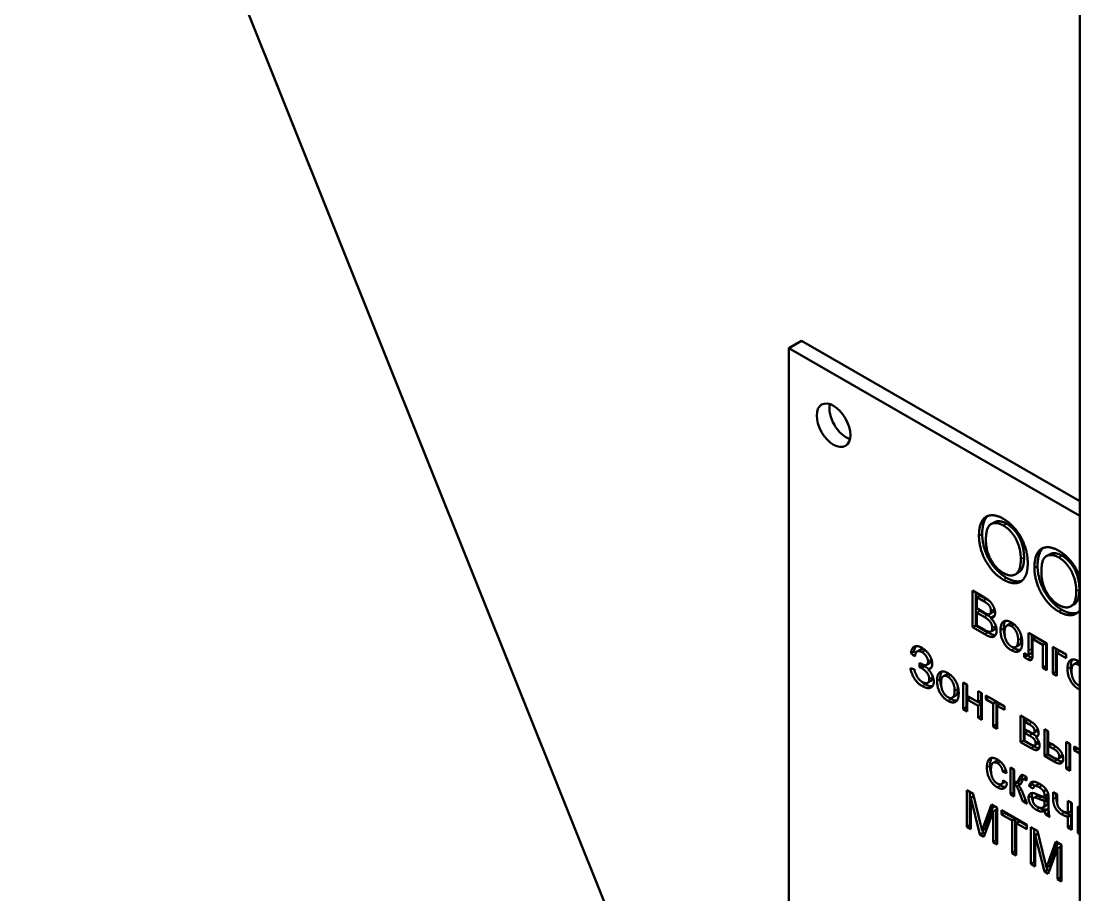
# Model space of a CAD drawing. Header units: millimetres. Extents: x 0 to 15979, y 0 to 11286.
# Drawn here: x 4198.7 to 4316.1, y 4075.2 to 4172.2 of the extents above; entities that cross this region are included whole.
import ezdxf

# ---------------------------------------------------------------- set-up
doc = ezdxf.new("R2010")
doc.units = ezdxf.units.MM
doc.header["$LTSCALE"] = 19
doc.layers.add('Видимые тонкие (ГОСТ)', color=7, linetype='Continuous', lineweight=35)
doc.layers.add('Видимый контур (ГОСТ)', color=7, linetype='Continuous', lineweight=50)

msp = doc.modelspace()

# ---------------------------------------------------------------- linework, layer by layer
at = {"layer": 'Видимые тонкие (ГОСТ)'}
for p, q in [((4307.64, 4116.17), (4308, 4116.37)), ((4304.93, 4115.01), (4305.29, 4115.22)), ((4309.57, 4112.42), (4309.93, 4112.62)), ((4313.79, 4112.62), (4314.15, 4112.83)), ((4311.08, 4111.46), (4311.43, 4111.67)), ((4307.64, 4110.16), (4307.99, 4110.36)), ((4315.72, 4108.87), (4316.07, 4109.07)), ((4305.4, 4107.8), (4305.75, 4108)), ((4306.26, 4106.68), (4306.61, 4106.88)), ((4313.79, 4106.61), (4314.14, 4106.81)), ((4305.51, 4106.02), (4305.86, 4106.23)), ((4305.57, 4104.1), (4305.92, 4104.3)), ((4306.41, 4104.8), (4306.76, 4105)), ((4307.32, 4104.57), (4307.67, 4104.77)), ((4308.52, 4105.01), (4308.84, 4105.19)), ((4309.27, 4103.46), (4309.63, 4103.66)), ((4298.62, 4102.11), (4298.97, 4102.31)), ((4308.52, 4102.33), (4308.87, 4102.54)), ((4310.44, 4102.3), (4310.79, 4102.5)), ((4299.28, 4101.06), (4299.64, 4101.26)), ((4310.31, 4101.34), (4310.66, 4101.55)), ((4315.95, 4100.72), (4316.12, 4100.81)), ((4298.58, 4100.33), (4298.93, 4100.54)), ((4301.48, 4099.38), (4301.8, 4099.57)), ((4314.75, 4100.28), (4315.11, 4100.48)), ((4298.63, 4098.35), (4298.98, 4098.56)), ((4299.42, 4099.11), (4299.78, 4099.31)), ((4300.28, 4098.95), (4300.63, 4099.15)), ((4302.23, 4097.84), (4302.58, 4098.04)), ((4315.95, 4098.04), (4316.12, 4098.14)), ((4301.48, 4096.71), (4301.83, 4096.91)), ((4310.46, 4094.13), (4310.81, 4094.33)), ((4311.1, 4093.35), (4311.45, 4093.55)), ((4310.51, 4092.86), (4310.87, 4093.06)), ((4310.71, 4091.45), (4311.06, 4091.65)), ((4313.13, 4091.43), (4313.47, 4091.63)), ((4313.27, 4089.97), (4313.62, 4090.17)), ((4313.84, 4090.53), (4314.19, 4090.74)), ((4305.81, 4089.32), (4306.16, 4089.52)), ((4307, 4089.78), (4307.31, 4089.96)), ((4309.38, 4088.09), (4309.73, 4088.3)), ((4306.97, 4087.11), (4307.33, 4087.32)), ((4309.34, 4086.72), (4309.62, 4086.88)), ((4311.59, 4087.12), (4311.93, 4087.32)), ((4310.43, 4085.96), (4310.78, 4086.17)), ((4311.5, 4085.86), (4311.85, 4086.06)), ((4312.21, 4086.16), (4312.56, 4086.36)), ((4312.21, 4085.46), (4312.56, 4085.66)), ((4313.16, 4085.79), (4313.51, 4085.99)), ((4311.3, 4084.61), (4311.66, 4084.82)), ((4312.14, 4085), (4312.49, 4085.2)), ((4314.06, 4084.14), (4314.41, 4084.34)), ((4305.47, 4082.86), (4305.82, 4083.07)), ((4312.6, 4078.74), (4312.96, 4078.95))]:
    msp.add_line(p, q, dxfattribs=at)
at = {"layer": 'Видимый контур (ГОСТ)'}
for p, q in [((4198.69, 4236.02), (4316.12, 3942.56)), ((4316.12, 3795.13), (4316.12, 4178.88)), ((4283.85, 4135.87), (4285.26, 4136.68)), ((4316.12, 4117.24), (4283.85, 4135.87)), ((4283.85, 4135.87), (4283.85, 4054.22)), ((4285.26, 4136.68), (4316.12, 4118.87)), ((4306.25, 4116.32), (4306.61, 4116.52)), ((4312.4, 4112.77), (4312.76, 4112.97)), ((4308.97, 4110.75), (4309.32, 4110.95)), ((4304.22, 4104.88), (4304.22, 4108.96)), ((4304.22, 4108.96), (4305.55, 4108.2)), ((4304.58, 4105.08), (4304.58, 4108.76)), ((4304.69, 4108.21), (4305.04, 4108.41)), ((4305.4, 4107.8), (4304.69, 4108.21)), ((4304.69, 4108.21), (4304.69, 4106.98)), ((4305.75, 4108), (4305.04, 4108.41)), ((4304.69, 4106.98), (4305.45, 4106.54)), ((4304.69, 4106.49), (4305.04, 4106.7)), ((4305.51, 4106.02), (4304.69, 4106.49)), ((4304.69, 4106.49), (4304.69, 4105.09)), ((4305.86, 4106.23), (4305.04, 4106.7)), ((4306.13, 4106.34), (4306.48, 4106.55)), ((4315.12, 4107.2), (4315.47, 4107.4)), ((4306.22, 4105.89), (4306.58, 4106.1)), ((4304.22, 4104.88), (4304.58, 4105.08)), ((4305.57, 4104.1), (4304.22, 4104.88)), ((4305.92, 4104.3), (4304.58, 4105.08)), ((4304.69, 4105.09), (4305.57, 4104.58)), ((4306.24, 4104.4), (4306.6, 4104.6)), ((4308.02, 4105.06), (4308.37, 4105.26)), ((4310.44, 4102.3), (4310.44, 4104.25)), ((4310.44, 4104.25), (4312.46, 4103.08)), ((4310.79, 4102.5), (4310.79, 4104.04)), ((4310.87, 4103.59), (4311.23, 4103.79)), ((4312.02, 4102.92), (4310.87, 4103.59)), ((4310.87, 4103.59), (4310.87, 4102.11)), ((4312.38, 4103.13), (4311.23, 4103.79)), ((4312.02, 4102.92), (4312.38, 4103.13)), ((4312.02, 4100.37), (4312.02, 4102.92)), ((4312.38, 4100.58), (4312.38, 4103.13)), ((4312.46, 4103.08), (4312.46, 4100.12)), ((4297.38, 4102), (4297.73, 4102.2)), ((4297.82, 4101.62), (4297.38, 4102)), ((4297.93, 4102.03), (4297.73, 4102.2)), ((4298.07, 4102.18), (4298.42, 4102.38)), ((4309.02, 4102.69), (4309.37, 4102.89)), ((4309.96, 4101.57), (4309.96, 4101.99)), ((4309.96, 4101.99), (4310.15, 4101.88)), ((4309.96, 4101.57), (4310.31, 4101.77)), ((4310.31, 4101.77), (4310.31, 4101.8)), ((4310.39, 4101.81), (4310.74, 4102.01)), ((4313.12, 4099.74), (4313.12, 4102.7)), ((4313.12, 4102.7), (4314.59, 4101.85)), ((4313.47, 4099.95), (4313.47, 4102.5)), ((4313.55, 4102.04), (4313.9, 4102.25)), ((4314.59, 4101.44), (4313.55, 4102.04)), ((4313.55, 4102.04), (4313.55, 4099.49)), ((4314.59, 4101.85), (4313.9, 4102.25)), ((4314.59, 4101.85), (4314.59, 4101.44)), ((4298.35, 4100.46), (4298.35, 4100.93)), ((4298.35, 4100.46), (4298.71, 4100.67)), ((4298.71, 4100.67), (4298.71, 4100.74)), ((4298.93, 4100.54), (4298.71, 4100.67)), ((4299.12, 4100.71), (4299.47, 4100.91)), ((4312.02, 4100.37), (4312.38, 4100.58)), ((4312.46, 4100.53), (4312.38, 4100.58)), ((4315.45, 4100.77), (4315.81, 4100.97)), ((4297.32, 4100.33), (4297.77, 4100.2)), ((4298.58, 4100.33), (4298.35, 4100.46)), ((4299.28, 4100.2), (4299.63, 4100.4)), ((4300.98, 4099.44), (4301.33, 4099.64)), ((4312.46, 4100.12), (4312.02, 4100.37)), ((4313.12, 4099.74), (4313.47, 4099.95)), ((4313.55, 4099.49), (4313.12, 4099.74)), ((4313.55, 4099.9), (4313.47, 4099.95)), ((4299.24, 4098.72), (4299.6, 4098.92)), ((4303.19, 4095.79), (4303.19, 4098.74)), ((4303.19, 4098.74), (4303.62, 4098.49)), ((4303.54, 4095.99), (4303.54, 4098.54)), ((4303.62, 4098.49), (4303.62, 4097.26)), ((4301.98, 4097.07), (4302.33, 4097.27)), ((4303.62, 4097.26), (4304.83, 4096.57)), ((4303.62, 4096.85), (4303.98, 4097.05)), ((4305.18, 4096.36), (4303.98, 4097.05)), ((4304.83, 4096.57), (4304.83, 4097.8)), ((4304.83, 4097.8), (4305.26, 4097.55)), ((4305.18, 4096.77), (4305.18, 4097.6)), ((4305.26, 4097.55), (4305.26, 4094.59)), ((4305.68, 4096.9), (4305.68, 4097.31)), ((4305.68, 4097.31), (4307.76, 4096.11)), ((4305.68, 4096.9), (4306.04, 4097.1)), ((4306.04, 4097.1), (4306.04, 4097.1)), ((4306.86, 4096.62), (4306.04, 4097.1)), ((4303.19, 4095.79), (4303.54, 4095.99)), ((4303.62, 4095.94), (4303.54, 4095.99)), ((4304.83, 4096.15), (4303.62, 4096.85)), ((4303.62, 4096.85), (4303.62, 4095.54)), ((4304.83, 4096.57), (4305.18, 4096.77)), ((4304.83, 4096.15), (4305.18, 4096.36)), ((4304.83, 4094.84), (4304.83, 4096.15)), ((4305.18, 4095.05), (4305.18, 4096.36)), ((4306.5, 4096.42), (4305.68, 4096.9)), ((4306.5, 4096.42), (4306.86, 4096.62)), ((4306.5, 4093.87), (4306.5, 4096.42)), ((4306.86, 4094.08), (4306.86, 4096.62)), ((4306.94, 4096.17), (4307.29, 4096.37)), ((4307.76, 4095.7), (4306.94, 4096.17)), ((4306.94, 4096.17), (4306.94, 4093.62)), ((4307.76, 4096.1), (4307.29, 4096.37)), ((4307.76, 4096.11), (4307.76, 4095.7)), ((4303.62, 4095.54), (4303.19, 4095.79)), ((4304.83, 4094.84), (4305.18, 4095.05)), ((4305.26, 4094.59), (4304.83, 4094.84)), ((4305.26, 4095), (4305.18, 4095.05)), ((4309.55, 4092.11), (4309.55, 4095.07)), ((4309.55, 4095.07), (4310.55, 4094.49)), ((4309.91, 4092.32), (4309.91, 4094.87)), ((4306.5, 4093.87), (4306.86, 4094.08)), ((4306.94, 4093.62), (4306.5, 4093.87)), ((4306.94, 4094.03), (4306.86, 4094.08)), ((4309.99, 4094.41), (4310.34, 4094.61)), ((4310.46, 4094.13), (4309.99, 4094.41)), ((4309.99, 4094.41), (4309.99, 4093.57)), ((4309.99, 4093.57), (4310.45, 4093.31)), ((4310.68, 4094.42), (4310.34, 4094.61)), ((4312.18, 4090.59), (4312.18, 4093.55)), ((4312.18, 4093.55), (4312.62, 4093.3)), ((4309.99, 4093.16), (4310.34, 4093.37)), ((4310.51, 4092.86), (4309.99, 4093.16)), ((4309.99, 4093.16), (4309.99, 4092.27)), ((4310.87, 4093.06), (4310.34, 4093.37)), ((4311, 4093.14), (4311.35, 4093.35)), ((4311.23, 4092.68), (4311.46, 4092.81)), ((4312.54, 4090.8), (4312.54, 4093.35)), ((4312.62, 4093.3), (4312.62, 4092.14)), ((4309.55, 4092.11), (4309.91, 4092.32)), ((4310.71, 4091.45), (4309.55, 4092.11)), ((4311.06, 4091.65), (4309.91, 4092.32)), ((4309.99, 4092.27), (4310.56, 4091.94)), ((4311.11, 4091.77), (4311.47, 4091.97)), ((4311.21, 4092.01), (4311.55, 4092.21)), ((4312.62, 4092.14), (4313.17, 4091.82)), ((4312.62, 4091.73), (4312.97, 4091.94)), ((4313.13, 4091.43), (4312.62, 4091.73)), ((4312.62, 4091.73), (4312.62, 4090.75)), ((4313.27, 4091.76), (4312.97, 4091.94)), ((4314.61, 4089.19), (4314.61, 4092.15)), ((4314.61, 4092.15), (4315.04, 4091.9)), ((4314.96, 4089.4), (4314.96, 4091.95)), ((4315.04, 4091.9), (4315.04, 4088.94)), ((4315.49, 4091.23), (4315.49, 4091.64)), ((4315.49, 4091.64), (4316.12, 4091.28)), ((4315.49, 4091.23), (4315.85, 4091.44)), ((4316.12, 4090.87), (4315.49, 4091.23)), ((4315.85, 4091.44), (4315.85, 4091.44)), ((4316.12, 4091.28), (4315.85, 4091.44)), ((4306.5, 4089.84), (4306.85, 4090.04)), ((4312.18, 4090.59), (4312.54, 4090.8)), ((4313.27, 4089.97), (4312.18, 4090.59)), ((4313.62, 4090.17), (4312.54, 4090.8)), ((4312.62, 4090.75), (4313.07, 4090.49)), ((4313.74, 4090.29), (4314.09, 4090.5)), ((4307.58, 4088.84), (4307.91, 4089.04)), ((4308, 4088.67), (4307.58, 4088.84)), ((4308.41, 4086.35), (4308.41, 4089.31)), ((4308.41, 4089.31), (4308.84, 4089.06)), ((4308.76, 4086.55), (4308.76, 4089.1)), ((4308.84, 4089.06), (4308.84, 4087.78)), ((4314.61, 4089.19), (4314.96, 4089.4)), ((4315.04, 4088.94), (4314.61, 4089.19)), ((4315.04, 4089.35), (4314.96, 4089.4)), ((4307.42, 4087.47), (4307.77, 4087.67)), ((4307.62, 4087.89), (4308.04, 4087.58)), ((4308.84, 4087.47), (4309.2, 4087.67)), ((4309.14, 4087.7), (4309.49, 4087.91)), ((4309.85, 4088.01), (4310.19, 4088.2)), ((4310.07, 4087.94), (4310.19, 4088.01)), ((4310.19, 4087.87), (4310.07, 4087.94)), ((4310.1, 4088.33), (4310.19, 4088.28)), ((4310.19, 4088.28), (4310.19, 4087.87)), ((4303.57, 4082.72), (4303.57, 4086.8)), ((4303.57, 4086.8), (4304.27, 4086.39)), ((4303.92, 4082.92), (4303.92, 4086.6)), ((4308.41, 4086.35), (4308.76, 4086.55)), ((4308.84, 4086.51), (4308.76, 4086.55)), ((4308.84, 4087.47), (4308.84, 4086.1)), ((4309.26, 4087.37), (4309.62, 4087.58)), ((4309.81, 4085.54), (4309.34, 4086.72)), ((4310.5, 4087.25), (4310.85, 4087.46)), ((4310.93, 4086.94), (4310.5, 4087.25)), ((4311.13, 4087.26), (4310.85, 4087.46)), ((4311.1, 4087.24), (4311.45, 4087.44)), ((4312.09, 4086.66), (4312.4, 4086.85)), ((4313.16, 4085.79), (4313.16, 4086.57)), ((4313.16, 4086.57), (4313.59, 4086.31)), ((4304.02, 4085.93), (4304.34, 4086.12)), ((4305.04, 4081.87), (4304.02, 4085.93)), ((4304.02, 4085.93), (4304.02, 4082.46)), ((4304.27, 4086.39), (4305.11, 4083.02)), ((4308.84, 4086.1), (4308.41, 4086.35)), ((4309.81, 4086.46), (4310.29, 4085.26)), ((4309.81, 4085.54), (4310.11, 4085.71)), ((4310.29, 4085.26), (4309.81, 4085.54)), ((4311, 4085.95), (4311.35, 4086.16)), ((4312.21, 4086.03), (4312.56, 4086.24)), ((4312.21, 4085.64), (4312.56, 4085.84)), ((4312.21, 4085.46), (4312.21, 4085.64)), ((4312.56, 4085.66), (4312.56, 4085.84)), ((4312.65, 4085.81), (4312.65, 4085.14)), ((4313.51, 4085.99), (4313.51, 4086.36)), ((4313.59, 4086.31), (4313.59, 4085.75)), ((4314.8, 4084.27), (4314.8, 4085.61)), ((4314.8, 4085.61), (4315.24, 4085.36)), ((4315.16, 4084.48), (4315.16, 4085.41)), ((4315.24, 4085.36), (4315.24, 4082.41)), ((4306.5, 4084.44), (4305.46, 4081.62)), ((4305.47, 4082.86), (4306.32, 4085.21)), ((4305.82, 4083.07), (4306.55, 4085.08)), ((4306.32, 4085.21), (4306.95, 4084.85)), ((4306.5, 4084.44), (4306.85, 4084.65)), ((4306.5, 4081.03), (4306.5, 4084.44)), ((4306.85, 4081.23), (4306.85, 4084.65)), ((4306.95, 4084.85), (4306.95, 4080.77)), ((4307.43, 4084.09), (4307.43, 4084.57)), ((4307.43, 4084.57), (4310.24, 4082.95)), ((4307.43, 4084.09), (4307.79, 4084.29)), ((4307.79, 4084.29), (4307.79, 4084.36)), ((4308.95, 4083.62), (4307.79, 4084.29)), ((4312.01, 4084.86), (4312.36, 4085.06)), ((4312.24, 4084.5), (4312.6, 4084.7)), ((4312.33, 4084.08), (4312.67, 4084.28)), ((4314.8, 4084.27), (4315.16, 4084.48)), ((4315.89, 4082.03), (4315.89, 4084.99)), ((4315.89, 4084.99), (4316.12, 4084.86)), ((4308.6, 4083.41), (4307.43, 4084.09)), ((4308.6, 4083.41), (4308.95, 4083.62)), ((4308.6, 4079.81), (4308.6, 4083.41)), ((4308.95, 4080.02), (4308.95, 4083.62)), ((4309.07, 4083.14), (4309.42, 4083.35)), ((4310.24, 4082.47), (4309.07, 4083.14)), ((4309.07, 4083.14), (4309.07, 4079.54)), ((4310.24, 4082.88), (4309.42, 4083.35)), ((4312.78, 4083.82), (4312.33, 4084.08)), ((4314.8, 4083.85), (4315.16, 4084.05)), ((4314.8, 4082.66), (4314.8, 4083.85)), ((4315.16, 4082.86), (4315.16, 4084.05)), ((4303.57, 4082.72), (4303.92, 4082.92)), ((4304.02, 4082.46), (4303.57, 4082.72)), ((4304.02, 4082.87), (4303.92, 4082.92)), ((4305.04, 4081.87), (4305.4, 4082.07)), ((4305.46, 4081.62), (4305.04, 4081.87)), ((4305.28, 4082.32), (4305.63, 4082.52)), ((4305.4, 4082.07), (4305.33, 4082.34)), ((4305.59, 4081.96), (4305.4, 4082.07)), ((4310.24, 4082.95), (4310.24, 4082.47)), ((4310.7, 4078.6), (4310.7, 4082.68)), ((4310.7, 4082.68), (4311.41, 4082.28)), ((4311.06, 4078.8), (4311.06, 4082.48)), ((4311.15, 4081.81), (4311.47, 4082)), ((4312.18, 4077.75), (4311.15, 4081.81)), ((4311.15, 4081.81), (4311.15, 4078.34)), ((4311.41, 4082.28), (4312.24, 4078.9)), ((4314.8, 4082.66), (4315.16, 4082.86)), ((4315.24, 4082.41), (4314.8, 4082.66)), ((4315.24, 4082.81), (4315.16, 4082.86)), ((4315.89, 4082.03), (4316.12, 4082.16)), ((4316.12, 4081.9), (4315.89, 4082.03)), ((4306.5, 4081.03), (4306.85, 4081.23)), ((4306.95, 4080.77), (4306.5, 4081.03)), ((4306.95, 4081.18), (4306.85, 4081.23)), ((4312.6, 4078.74), (4313.45, 4081.09)), ((4312.96, 4078.95), (4313.68, 4080.96)), ((4313.45, 4081.09), (4314.08, 4080.73)), ((4314.08, 4080.73), (4314.08, 4076.65)), ((4308.6, 4079.81), (4308.95, 4080.02)), ((4309.07, 4079.54), (4308.6, 4079.81)), ((4309.07, 4079.95), (4308.95, 4080.02)), ((4313.63, 4080.33), (4312.6, 4077.51)), ((4313.63, 4080.33), (4313.98, 4080.53)), ((4313.63, 4076.91), (4313.63, 4080.33)), ((4313.98, 4077.11), (4313.98, 4080.53)), ((4310.7, 4078.6), (4311.06, 4078.8)), ((4311.15, 4078.34), (4310.7, 4078.6)), ((4311.15, 4078.75), (4311.06, 4078.8)), ((4312.41, 4078.2), (4312.77, 4078.4)), ((4312.18, 4077.75), (4312.53, 4077.95)), ((4312.6, 4077.51), (4312.18, 4077.75)), ((4312.53, 4077.95), (4312.46, 4078.23)), ((4312.72, 4077.84), (4312.53, 4077.95)), ((4313.63, 4076.91), (4313.98, 4077.11)), ((4314.08, 4077.06), (4313.98, 4077.11)), ((4314.08, 4076.65), (4313.63, 4076.91))]:
    msp.add_line(p, q, dxfattribs=at)
msp.add_ellipse((4288.8, 4127.3), major_axis=(-1.32, 2.29), ratio=0.57735, dxfattribs=at)
msp.add_ellipse((4290.21, 4128.11), major_axis=(1.33, -2.29), ratio=0.57735, start_param=3.704522, end_param=5.720256, dxfattribs=at)
for points in [[(4304.93, 4115.01), (4304.93, 4116.64), (4306.45, 4117.6), (4307.64, 4116.92)], [(4305.29, 4115.22), (4305.29, 4116.71), (4305.92, 4117.24)], [(4307.64, 4116.17), (4306.85, 4116.63), (4305.7, 4116.03), (4305.7, 4114.56)], [(4307.64, 4116.92), (4308.42, 4116.46), (4309.68, 4114.87), (4310.34, 4112.94), (4310.34, 4111.96)], [(4309.57, 4112.42), (4309.57, 4113.22), (4309.11, 4114.67), (4308.2, 4115.85), (4307.64, 4116.17)], [(4309.93, 4112.62), (4309.93, 4113.42), (4309.46, 4114.88), (4308.56, 4116.05), (4308, 4116.37)], [(4307.64, 4110.16), (4306.84, 4110.62), (4305.58, 4112.24), (4304.93, 4114.15), (4304.93, 4115.01)], [(4307.99, 4110.36), (4307.19, 4110.83), (4305.93, 4112.44), (4305.29, 4114.36), (4305.29, 4115.22)], [(4305.7, 4114.56), (4305.7, 4113.38), (4306.8, 4111.38), (4307.64, 4110.9)], [(4311.08, 4111.46), (4311.08, 4113.09), (4312.59, 4114.05), (4313.79, 4113.37)], [(4311.43, 4111.67), (4311.43, 4113.16), (4312.07, 4113.69)], [(4307.64, 4110.9), (4308.48, 4110.42), (4309.57, 4111.15), (4309.57, 4112.42)], [(4313.79, 4112.62), (4313, 4113.08), (4311.85, 4112.48), (4311.85, 4111.01)], [(4315.72, 4108.87), (4315.72, 4109.67), (4315.25, 4111.12), (4314.35, 4112.3), (4313.79, 4112.62)], [(4316.07, 4109.07), (4316.07, 4109.87), (4315.61, 4111.33), (4314.71, 4112.5), (4314.15, 4112.83)], [(4310.34, 4111.96), (4310.34, 4110.97), (4309.65, 4109.81), (4308.37, 4109.74), (4307.64, 4110.16)], [(4313.79, 4106.61), (4312.99, 4107.07), (4311.73, 4108.69), (4311.08, 4110.6), (4311.08, 4111.46)], [(4314.14, 4106.81), (4313.34, 4107.28), (4312.08, 4108.89), (4311.43, 4110.81), (4311.43, 4111.67)], [(4311.85, 4111.01), (4311.85, 4109.83), (4312.95, 4107.83), (4313.78, 4107.35)], [(4313.78, 4107.35), (4314.63, 4106.87), (4315.72, 4107.61), (4315.72, 4108.87)], [(4306.26, 4106.68), (4306.26, 4106.88), (4306.09, 4107.29), (4305.78, 4107.58), (4305.4, 4107.8)], [(4305.55, 4108.2), (4305.95, 4107.96), (4306.44, 4107.43), (4306.72, 4106.76), (4306.72, 4106.47)], [(4306.14, 4107.76), (4305.99, 4107.87), (4305.75, 4108)], [(4305.45, 4106.54), (4305.77, 4106.35), (4305.9, 4106.32)], [(4305.9, 4106.32), (4306.08, 4106.28), (4306.26, 4106.46), (4306.26, 4106.68)], [(4306.72, 4106.47), (4306.72, 4106.21), (4306.48, 4105.89), (4306.22, 4105.89)], [(4306.61, 4106.88), (4306.61, 4106.97), (4306.6, 4107.05)], [(4306.41, 4104.8), (4306.41, 4105.03), (4306.2, 4105.48), (4305.84, 4105.83), (4305.51, 4106.02)], [(4306.29, 4105.93), (4306.13, 4106.07), (4305.86, 4106.23)], [(4306.22, 4105.89), (4306.55, 4105.6), (4306.89, 4104.88), (4306.89, 4104.52)], [(4306.63, 4106.1), (4306.6, 4106.1), (4306.58, 4106.1)], [(4307.32, 4104.57), (4307.32, 4105.39), (4307.72, 4105.55)], [(4307.67, 4104.77), (4307.67, 4105.34), (4307.87, 4105.6)], [(4307.72, 4105.55), (4308.05, 4105.69), (4308.52, 4105.42)], [(4308.74, 4105.28), (4308.53, 4105.35), (4308.37, 4105.26)], [(4308.52, 4105.42), (4309.05, 4105.12), (4309.72, 4103.93), (4309.72, 4103.23)], [(4305.57, 4104.58), (4305.8, 4104.45), (4305.89, 4104.42)], [(4306.89, 4104.52), (4306.89, 4104.23), (4306.68, 4103.86), (4306.38, 4103.77), (4305.91, 4103.9), (4305.57, 4104.1)], [(4305.89, 4104.42), (4306.05, 4104.36), (4306.27, 4104.39), (4306.41, 4104.6), (4306.41, 4104.8)], [(4306.76, 4105), (4306.76, 4105.09), (4306.75, 4105.17)], [(4308.52, 4102.33), (4307.98, 4102.64), (4307.32, 4103.82), (4307.32, 4104.57)], [(4307.8, 4103.93), (4307.67, 4104.32), (4307.67, 4104.77)], [(4308.52, 4105.01), (4308.2, 4105.19), (4307.77, 4104.88), (4307.77, 4104.31)], [(4307.77, 4104.31), (4307.77, 4103.74), (4308.2, 4102.93), (4308.52, 4102.74)], [(4309.27, 4103.46), (4309.27, 4104.01), (4308.84, 4104.82), (4308.52, 4105.01)], [(4308.52, 4102.74), (4308.84, 4102.56), (4309.27, 4102.88), (4309.27, 4103.46)], [(4309.72, 4103.23), (4309.72, 4102.66), (4309.42, 4102.17), (4308.86, 4102.14), (4308.52, 4102.33)], [(4309.63, 4103.66), (4309.63, 4103.85), (4309.6, 4104.03)], [(4297.38, 4102), (4297.54, 4103.2), (4298.62, 4102.58)], [(4297.73, 4102.2), (4297.79, 4102.59), (4297.93, 4102.79)], [(4298.62, 4102.11), (4298.35, 4102.26), (4297.97, 4102.17), (4297.82, 4101.74), (4297.82, 4101.62)], [(4298.62, 4102.58), (4299.14, 4102.28), (4299.75, 4101.26), (4299.75, 4100.82)], [(4299.28, 4101.06), (4299.28, 4101.33), (4298.92, 4101.93), (4298.62, 4102.11)], [(4299.05, 4102.26), (4299.01, 4102.29), (4298.97, 4102.31)], [(4308.87, 4102.54), (4308.76, 4102.6), (4308.66, 4102.68)], [(4310.15, 4101.88), (4310.29, 4101.8), (4310.4, 4101.8), (4310.44, 4101.91), (4310.44, 4102.3)], [(4310.87, 4102.11), (4310.87, 4101.6), (4310.82, 4101.3), (4310.56, 4101.2), (4310.31, 4101.34)], [(4310.66, 4101.55), (4310.51, 4101.64), (4310.31, 4101.77)], [(4298.35, 4100.93), (4298.68, 4100.74), (4299.02, 4100.63), (4299.28, 4100.83), (4299.28, 4101.06)], [(4299.75, 4100.82), (4299.75, 4100.24), (4299.28, 4100.2)], [(4299.64, 4101.26), (4299.64, 4101.34), (4299.62, 4101.42)], [(4310.31, 4101.34), (4310.16, 4101.43), (4309.96, 4101.57)], [(4310.85, 4101.46), (4310.77, 4101.49), (4310.66, 4101.55)], [(4314.75, 4100.28), (4314.75, 4101.1), (4315.15, 4101.26)], [(4315.11, 4100.48), (4315.11, 4101.05), (4315.3, 4101.31)], [(4315.15, 4101.26), (4315.48, 4101.4), (4315.95, 4101.13)], [(4315.95, 4100.72), (4315.63, 4100.9), (4315.2, 4100.59), (4315.2, 4100.02)], [(4316.12, 4101), (4315.94, 4101.05), (4315.81, 4100.97)], [(4315.95, 4101.13), (4316.04, 4101.08), (4316.12, 4101.03)], [(4316.12, 4100.6), (4316.04, 4100.67), (4315.95, 4100.72)], [(4298.63, 4098.35), (4297.62, 4098.93), (4297.32, 4100.33)], [(4297.78, 4100.13), (4297.77, 4100.17), (4297.76, 4100.21)], [(4297.77, 4100.2), (4297.82, 4099.88), (4298.26, 4099.03), (4298.62, 4098.82)], [(4299.42, 4099.11), (4299.42, 4099.45), (4298.97, 4100.1), (4298.58, 4100.33)], [(4299.34, 4100.23), (4299.16, 4100.4), (4298.93, 4100.54)], [(4299.28, 4100.2), (4299.55, 4099.96), (4299.92, 4099.21), (4299.92, 4098.84)], [(4299.65, 4100.41), (4299.64, 4100.4), (4299.63, 4100.4)], [(4299.78, 4099.31), (4299.78, 4099.44), (4299.75, 4099.56)], [(4300.28, 4098.95), (4300.28, 4099.77), (4300.68, 4099.93)], [(4300.63, 4099.15), (4300.63, 4099.72), (4300.82, 4099.97)], [(4300.68, 4099.93), (4301, 4100.07), (4301.48, 4099.8)], [(4301.48, 4099.38), (4301.16, 4099.57), (4300.73, 4099.26), (4300.73, 4098.69)], [(4301.7, 4099.65), (4301.49, 4099.73), (4301.33, 4099.64)], [(4301.48, 4099.8), (4302.01, 4099.49), (4302.68, 4098.31), (4302.68, 4097.6)], [(4315.95, 4098.04), (4315.42, 4098.35), (4314.75, 4099.53), (4314.75, 4100.28)], [(4315.23, 4099.64), (4315.11, 4100.03), (4315.11, 4100.48)], [(4315.2, 4100.02), (4315.2, 4099.45), (4315.63, 4098.64), (4315.95, 4098.45)], [(4298.98, 4098.56), (4298.76, 4098.68), (4298.58, 4098.84)], [(4298.62, 4098.82), (4298.99, 4098.6), (4299.42, 4098.79), (4299.42, 4099.11)], [(4299.92, 4098.84), (4299.92, 4098.32), (4299.21, 4098.02), (4298.63, 4098.35)], [(4299.78, 4098.33), (4299.45, 4098.28), (4298.98, 4098.56)], [(4299.6, 4098.92), (4299.78, 4099.02), (4299.78, 4099.31)], [(4301.48, 4096.71), (4300.94, 4097.02), (4300.28, 4098.2), (4300.28, 4098.95)], [(4300.75, 4098.3), (4300.63, 4098.7), (4300.63, 4099.15)], [(4300.73, 4098.69), (4300.73, 4098.12), (4301.16, 4097.31), (4301.48, 4097.12)], [(4302.23, 4097.84), (4302.23, 4098.38), (4301.8, 4099.2), (4301.48, 4099.38)], [(4302.58, 4098.04), (4302.58, 4098.23), (4302.56, 4098.4)], [(4315.95, 4098.45), (4316.04, 4098.4), (4316.12, 4098.38)], [(4316.12, 4098.37), (4316.1, 4098.38), (4316.09, 4098.38)], [(4301.48, 4097.12), (4301.8, 4096.93), (4302.23, 4097.25), (4302.23, 4097.84)], [(4302.68, 4097.6), (4302.68, 4097.03), (4302.38, 4096.55), (4301.82, 4096.51), (4301.48, 4096.71)], [(4301.83, 4096.91), (4301.72, 4096.98), (4301.62, 4097.05)], [(4316.12, 4097.96), (4316.04, 4097.99), (4315.95, 4098.04)], [(4311.1, 4093.35), (4311.1, 4093.58), (4310.81, 4093.93), (4310.46, 4094.13)], [(4310.55, 4094.49), (4310.92, 4094.28), (4311.28, 4093.93), (4311.54, 4093.4), (4311.54, 4093.14)], [(4311.45, 4093.55), (4311.45, 4093.56), (4311.45, 4093.58)], [(4310.45, 4093.31), (4310.72, 4093.15), (4310.93, 4093.1), (4311.1, 4093.21), (4311.1, 4093.35)], [(4311.21, 4092.01), (4311.21, 4092.15), (4311.05, 4092.48), (4310.79, 4092.7), (4310.51, 4092.86)], [(4311.54, 4093.14), (4311.54, 4092.93), (4311.39, 4092.7), (4311.23, 4092.68)], [(4311.23, 4092.68), (4311.41, 4092.51), (4311.65, 4091.99), (4311.65, 4091.73)], [(4310.56, 4091.94), (4310.92, 4091.73), (4311.2, 4091.77), (4311.21, 4092.01)], [(4311.65, 4091.73), (4311.63, 4091.32), (4311.16, 4091.19), (4310.71, 4091.45)], [(4311.6, 4091.45), (4311.38, 4091.46), (4311.06, 4091.65)], [(4311.47, 4091.97), (4311.55, 4092.02), (4311.56, 4092.19)], [(4313.84, 4090.53), (4313.84, 4090.72), (4313.58, 4091.18), (4313.13, 4091.43)], [(4313.17, 4091.82), (4313.7, 4091.51), (4314.28, 4090.7), (4314.28, 4090.28)], [(4305.81, 4089.32), (4305.81, 4089.8), (4306.08, 4090.36), (4306.65, 4090.39), (4306.98, 4090.2)], [(4307.2, 4090.05), (4307, 4090.13), (4306.85, 4090.04)], [(4306.98, 4090.2), (4307.39, 4089.96), (4307.92, 4089.16), (4308, 4088.67)], [(4313.07, 4090.49), (4313.48, 4090.25), (4313.84, 4090.28), (4313.84, 4090.53)], [(4314.28, 4090.28), (4314.28, 4089.91), (4313.8, 4089.66), (4313.27, 4089.97)], [(4314.22, 4089.95), (4313.99, 4089.96), (4313.62, 4090.17)], [(4314.09, 4090.5), (4314.19, 4090.55), (4314.19, 4090.74)], [(4314.19, 4090.74), (4314.19, 4090.74), (4314.19, 4090.75)], [(4306.97, 4087.11), (4306.45, 4087.41), (4305.81, 4088.58), (4305.81, 4089.32)], [(4306.28, 4088.68), (4306.16, 4089.07), (4306.16, 4089.52)], [(4307, 4089.78), (4306.67, 4089.97), (4306.26, 4089.66), (4306.26, 4089.07)], [(4306.26, 4089.07), (4306.26, 4088.48), (4306.65, 4087.71), (4306.97, 4087.52)], [(4307.58, 4088.84), (4307.52, 4089.17), (4307.21, 4089.65), (4307, 4089.78)], [(4306.97, 4087.52), (4307.23, 4087.38), (4307.57, 4087.54), (4307.62, 4087.89)], [(4307.77, 4087.67), (4307.81, 4087.69), (4307.84, 4087.73)], [(4308.84, 4087.78), (4309.05, 4087.66), (4309.22, 4087.75), (4309.38, 4088.09)], [(4309.43, 4087.47), (4309.33, 4087.6), (4309.2, 4087.67)], [(4309.7, 4087.73), (4309.6, 4087.5), (4309.43, 4087.37), (4309.26, 4087.37)], [(4309.38, 4088.09), (4309.51, 4088.37), (4309.67, 4088.5), (4309.87, 4088.46), (4310.1, 4088.33)], [(4309.49, 4087.91), (4309.57, 4087.95), (4309.73, 4088.3)], [(4309.85, 4088.01), (4309.8, 4087.97), (4309.7, 4087.73)], [(4309.73, 4088.3), (4309.78, 4088.4), (4309.82, 4088.47)], [(4310.07, 4087.94), (4309.9, 4088.04), (4309.85, 4088.01)], [(4310.5, 4087.25), (4310.56, 4087.53), (4310.82, 4087.77), (4311.33, 4087.69), (4311.65, 4087.5)], [(4310.85, 4087.46), (4310.89, 4087.63), (4310.95, 4087.74)], [(4308.04, 4087.58), (4307.97, 4087.11), (4307.39, 4086.87), (4306.97, 4087.11)], [(4307.33, 4087.32), (4307.22, 4087.38), (4307.11, 4087.46)], [(4307.89, 4087.16), (4307.65, 4087.13), (4307.33, 4087.32)], [(4309.34, 4086.72), (4309.2, 4087.08), (4308.99, 4087.38), (4308.84, 4087.47)], [(4309.26, 4087.37), (4309.54, 4087.13), (4309.81, 4086.46)], [(4309.62, 4087.58), (4309.62, 4087.58), (4309.62, 4087.58)], [(4310.43, 4085.96), (4310.43, 4086.18), (4310.6, 4086.44), (4310.87, 4086.5), (4311.05, 4086.45)], [(4310.78, 4086.17), (4310.78, 4086.36), (4310.85, 4086.48)], [(4311.59, 4087.12), (4311.29, 4087.3), (4311, 4087.22), (4310.93, 4086.94)], [(4312.09, 4086.66), (4311.92, 4086.93), (4311.59, 4087.12)], [(4311.65, 4087.5), (4311.98, 4087.31), (4312.39, 4086.9), (4312.59, 4086.51), (4312.62, 4086.29)], [(4312.21, 4086.16), (4312.21, 4086.47), (4312.09, 4086.66)], [(4312.56, 4086.36), (4312.56, 4086.48), (4312.55, 4086.58)], [(4311.3, 4084.61), (4310.88, 4084.86), (4310.43, 4085.59), (4310.43, 4085.96)], [(4310.89, 4085.65), (4310.78, 4085.91), (4310.78, 4086.17)], [(4311.5, 4085.86), (4311.23, 4085.97), (4311.01, 4085.98), (4310.89, 4085.84), (4310.89, 4085.71)], [(4310.89, 4085.71), (4310.89, 4085.51), (4311.15, 4085.09), (4311.4, 4084.95)], [(4311.05, 4086.45), (4311.17, 4086.42), (4311.43, 4086.31)], [(4311.43, 4086.31), (4311.96, 4086.08), (4312.21, 4086.03)], [(4312.21, 4085.64), (4311.97, 4085.66), (4311.5, 4085.86)], [(4312.56, 4085.84), (4312.33, 4085.87), (4311.85, 4086.06)], [(4312.14, 4085), (4312.21, 4085.13), (4312.21, 4085.46)], [(4312.21, 4086.03), (4312.21, 4086.13), (4312.21, 4086.16)], [(4312.49, 4085.2), (4312.56, 4085.33), (4312.56, 4085.66)], [(4312.56, 4086.24), (4312.56, 4086.34), (4312.56, 4086.36)], [(4312.62, 4086.29), (4312.65, 4086.14), (4312.65, 4085.81)], [(4314.06, 4084.14), (4313.76, 4084.3), (4313.32, 4084.91), (4313.16, 4085.49), (4313.16, 4085.79)], [(4313.59, 4085.75), (4313.59, 4085.39), (4313.67, 4085.02), (4313.95, 4084.62), (4314.17, 4084.49)], [(4312.24, 4084.5), (4312, 4084.4), (4311.56, 4084.46), (4311.3, 4084.61)], [(4311.4, 4084.95), (4311.65, 4084.8), (4312.05, 4084.83), (4312.14, 4085)], [(4311.66, 4084.82), (4311.62, 4084.84), (4311.58, 4084.86)], [(4312.6, 4084.7), (4312.36, 4084.61), (4311.91, 4084.67), (4311.66, 4084.82)], [(4312.33, 4084.08), (4312.26, 4084.28), (4312.24, 4084.5)], [(4312.36, 4085.06), (4312.44, 4085.11), (4312.49, 4085.2)], [(4312.66, 4084.35), (4312.61, 4084.52), (4312.6, 4084.7)], [(4312.65, 4085.14), (4312.65, 4084.44), (4312.7, 4084.04), (4312.78, 4083.82)], [(4314.8, 4083.85), (4314.4, 4083.94), (4314.06, 4084.14)], [(4314.17, 4084.49), (4314.41, 4084.35), (4314.8, 4084.27)], [(4314.41, 4084.34), (4314.32, 4084.39), (4314.24, 4084.45)], [(4315.16, 4084.05), (4314.76, 4084.14), (4314.41, 4084.34)], [(4305.11, 4083.02), (4305.23, 4082.55), (4305.28, 4082.32)], [(4305.63, 4082.52), (4305.69, 4082.71), (4305.82, 4083.07)], [(4305.28, 4082.32), (4305.34, 4082.5), (4305.47, 4082.86)], [(4312.24, 4078.9), (4312.36, 4078.43), (4312.41, 4078.2)], [(4312.41, 4078.2), (4312.47, 4078.39), (4312.6, 4078.74)], [(4312.77, 4078.4), (4312.83, 4078.59), (4312.96, 4078.95)]]:
    msp.add_open_spline(points, degree=2, dxfattribs=at)
for points, knots in [([(4308, 4116.37), (4307.2, 4116.83), (4306.62, 4116.53), (4306.61, 4116.52)], [0, 0, 0, 1, 1.021488, 1.021488, 1.021488]), ([(4309.32, 4110.95), (4309.35, 4110.97), (4309.93, 4111.36), (4309.93, 4112.62)], [0.94686, 0.94686, 0.94686, 1, 2, 2, 2]), ([(4314.15, 4112.83), (4313.35, 4113.28), (4312.77, 4112.98), (4312.76, 4112.97)], [0, 0, 0, 1, 1.021488, 1.021488, 1.021488]), ([(4313.79, 4113.37), (4314.57, 4112.91), (4315.79, 4111.37), (4316.12, 4110.48)], [0, 0, 0, 1, 1.9333, 1.9333, 1.9333]), ([(4309.71, 4110.04), (4309.55, 4109.98), (4308.73, 4109.94), (4307.99, 4110.36)], [1.710546, 1.710546, 1.710546, 2, 3, 3, 3]), ([(4315.47, 4107.4), (4315.5, 4107.42), (4316.07, 4107.81), (4316.07, 4109.07)], [0.94686, 0.94686, 0.94686, 1, 2, 2, 2]), ([(4306.48, 4106.55), (4306.5, 4106.56), (4306.61, 4106.67), (4306.61, 4106.88)], [0.793103, 0.793103, 0.793103, 1, 2, 2, 2]), ([(4316.12, 4106.79), (4315.77, 4106.25), (4314.52, 4106.19), (4313.79, 4106.61)], [1.039797, 1.039797, 1.039797, 2, 3, 3, 3]), ([(4315.86, 4106.49), (4315.7, 4106.44), (4314.88, 4106.39), (4314.14, 4106.81)], [1.710546, 1.710546, 1.710546, 2, 3, 3, 3]), ([(4306.76, 4104), (4306.64, 4104), (4306.26, 4104.11), (4305.92, 4104.3)], [2.36297, 2.36297, 2.36297, 3, 4, 4, 4]), ([(4306.6, 4104.6), (4306.65, 4104.64), (4306.76, 4104.81), (4306.76, 4105)], [1.413333, 1.413333, 1.413333, 2, 3, 3, 3]), ([(4309.37, 4102.89), (4309.39, 4102.91), (4309.63, 4103.08), (4309.63, 4103.66)], [0.909091, 0.909091, 0.909091, 1, 2, 2, 2]), ([(4298.97, 4102.31), (4298.7, 4102.47), (4298.46, 4102.41), (4298.42, 4102.38)], [0, 0, 0, 1, 1.266667, 1.266667, 1.266667]), ([(4309.54, 4102.36), (4309.52, 4102.36), (4309.21, 4102.34), (4308.87, 4102.54)], [1.9234, 1.9234, 1.9234, 2, 3, 3, 3]), ([(4310.74, 4102.01), (4310.76, 4102.02), (4310.79, 4102.12), (4310.79, 4102.5)], [1.423077, 1.423077, 1.423077, 2, 3, 3, 3]), ([(4299.47, 4100.91), (4299.49, 4100.92), (4299.64, 4101.04), (4299.64, 4101.26)], [1.868421, 1.868421, 1.868421, 2, 3, 3, 3]), ([(4302.33, 4097.27), (4302.35, 4097.28), (4302.58, 4097.46), (4302.58, 4098.04)], [0.909091, 0.909091, 0.909091, 1, 2, 2, 2]), ([(4302.5, 4096.74), (4302.47, 4096.74), (4302.17, 4096.72), (4301.83, 4096.91)], [1.9234, 1.9234, 1.9234, 2, 3, 3, 3]), ([(4311.35, 4093.35), (4311.36, 4093.35), (4311.45, 4093.41), (4311.45, 4093.55)], [1.916667, 1.916667, 1.916667, 2, 3, 3, 3]), ([(4311.33, 4092.74), (4311.31, 4092.77), (4311.15, 4092.9), (4310.87, 4093.06)], [1.755415, 1.755415, 1.755415, 2, 3, 3, 3]), ([(4306.16, 4089.52), (4306.16, 4090), (4306.33, 4090.33), (4306.35, 4090.37)], [0, 0, 0, 1, 1.178224, 1.178224, 1.178224]), ([(4311.85, 4087.38), (4311.62, 4087.49), (4311.47, 4087.45), (4311.45, 4087.44)], [0.1636024, 0.1636024, 0.1636024, 1, 1.1573034, 1.1573034, 1.1573034]), ([(4311.85, 4086.06), (4311.59, 4086.17), (4311.4, 4086.19), (4311.35, 4086.16)], [0, 0, 0, 1, 1.657143, 1.657143, 1.657143]), ([(4313.61, 4085.34), (4313.6, 4085.37), (4313.51, 4085.7), (4313.51, 4085.99)], [1.891703, 1.891703, 1.891703, 2, 3, 3, 3])]:
    msp.add_open_spline(points, degree=2, knots=knots, dxfattribs=at)

doc.saveas('drawing.dxf')
